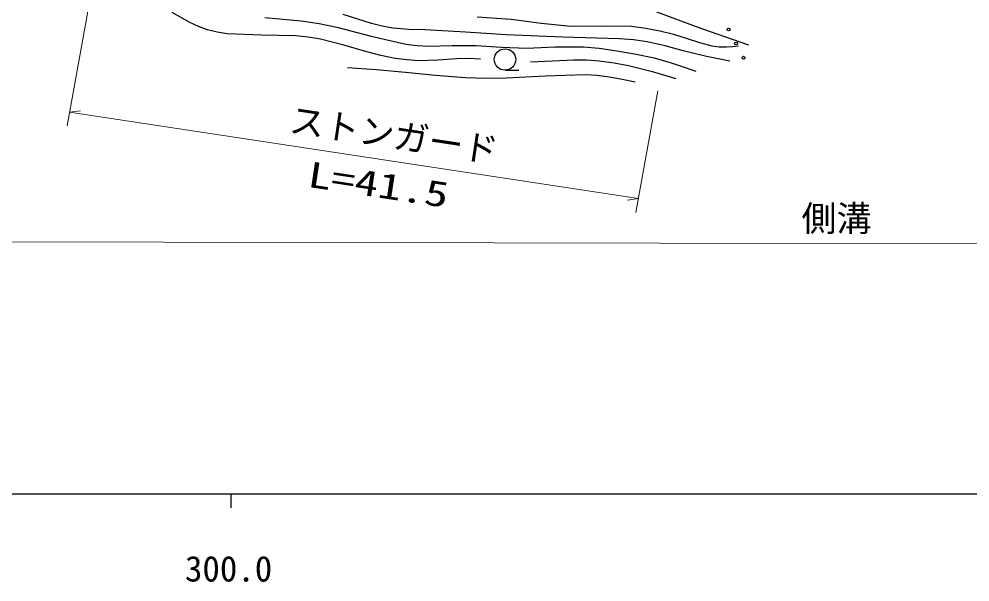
# Model space of a CAD drawing. Units: millimetres, scale not verified. Extents: x 40000 to 680000, y 20000 to 380000.
# Drawn here: x 352872 to 420801, y 198715 to 238916 of the extents above; entities that cross this region are included whole.
import ezdxf
from ezdxf.enums import TextEntityAlignment as Align

# ---------------------------------------------------------------- set-up
doc = ezdxf.new("R2010")
doc.units = ezdxf.units.MM
doc.header["$LTSCALE"] = 1000
for name, color, linetype, lineweight in [('M-BGD', 7, 'Continuous', 25), ('M-BGD-HTXT', 7, 'Continuous', 13), ('M-TTL-BAND', 7, 'Continuous', 25)]:
    doc.layers.add(name, color=color, linetype=linetype, lineweight=lineweight)
doc.styles.add('ＭＳ ゴシック', font='')
doc.styles.get('ＭＳ ゴシック').set_extended_font_data('MS Gothic')

# ---------------------------------------------------------------- blocks, each defined once
blk = doc.blocks.new('BUHIN553')
at = {"color": 7, "linetype": 'Continuous', "lineweight": 25}
blk.add_circle((0, 0), 99.5, dxfattribs=at)
blk = doc.blocks.new('BUHIN792')
at = {"color": 7, "linetype": 'Continuous', "lineweight": 25}
blk.add_line((-579, -500), (71, -1253), dxfattribs=at)
blk.add_circle((0, 0), 765, dxfattribs=at)

msp = doc.modelspace()

# ---------------------------------------------------------------- linework, layer by layer
at = {"layer": 'M-BGD'}
for points in [[(385841, 236051), (385000, 236088), (384154, 236065), (382798, 235973), (381439, 235941), (380589, 235992), (379737, 236104), (378721, 236313), (377716, 236580), (376069, 237058), (374409, 237477), (373526, 237630), (372626, 237724), (370187, 237762), (367744, 237861), (367033, 237974), (366335, 238147), (365697, 238372), (365070, 238658), (363817, 239374)], [(403654, 235895), (401983, 236237), (400314, 236639), (399034, 236992), (397735, 237287), (396758, 237422), (395762, 237498), (391716, 237610), (387677, 237783), (384770, 237989), (381849, 238135), (380706, 238171), (379572, 238266), (378808, 238398), (378044, 238592), (376020, 239235)], [(398279, 239467), (401620, 238246), (404976, 237066)], [(370443, 239035), (373034, 238791), (374304, 238598), (375566, 238345), (378024, 237699), (380492, 237114), (381296, 237016), (382114, 236977), (383819, 237036), (385523, 237035), (387335, 236910), (389151, 236845), (391170, 236919), (393185, 236932), (394306, 236829), (395433, 236665), (396843, 236430), (398247, 236135), (399388, 235814), (400524, 235431), (400872, 235307), (401220, 235182)], [(385597, 239069), (388034, 238906), (390163, 238629), (392294, 238414), (394460, 238438), (396633, 238401), (397649, 238265), (398656, 238069), (399623, 237834), (400593, 237537), (401474, 237243), (402363, 237011), (402881, 236937), (403406, 236924), (403835, 236949), (404277, 236990)], [(399822, 234653), (398133, 235137), (396415, 235566), (395373, 235770), (394322, 235914), (393415, 235978), (392507, 235981), (390968, 235905), (389419, 235826)], [(376336, 235446), (378412, 235318), (380481, 235129), (382616, 234901), (384768, 234732), (386235, 234691), (387702, 234710), (390490, 234858), (393279, 234945), (394162, 234895), (395052, 234784), (395967, 234619), (396890, 234426)]]:
    msp.add_lwpolyline(points, dxfattribs=at)
msp.add_circle((403562, 238172), 99.5, dxfattribs=at)
at = {"layer": 'M-BGD-HTXT'}
for p, q in [((357875, 239975), (356309, 231284)), ((396943, 225105), (398509, 233796)), ((356486, 232268), (357260, 232368)), ((356486, 232268), (397120, 226089)), ((397120, 226089), (396347, 225988)), ((284021, 223138), (511657, 222675))]:
    msp.add_line(p, q, dxfattribs=at)
at = {"layer": 'M-TTL-BAND'}
for p, q in [((40000, 205000), (579000, 205000)), ((368000, 205000), (368000, 204000))]:
    msp.add_line(p, q, dxfattribs=at)

# ---------------------------------------------------------------- block references
at = {"layer": 'M-BGD', "rotation": 49.18191}
for name, p in [('BUHIN792', (387587, 236026)), ('BUHIN553', (404090, 237163)), ('BUHIN553', (404618, 236153))]:
    msp.add_blockref(name, p, dxfattribs=at)

# ---------------------------------------------------------------- texts
at = {"layer": 'M-BGD-HTXT', "style": 'ＭＳ ゴシック'}
msp.add_text('ストンガード', height=1833, rotation=351.4, dxfattribs=at).set_placement((372029, 230306), align=Align.BOTTOM_LEFT)
at = {"layer": 'M-BGD-HTXT', "style": 'ＭＳ ゴシック', "width": 1.35}
msp.add_text('L=41.5', height=1833, rotation=351.4, dxfattribs=at).set_placement((373331, 226399), align=Align.BOTTOM_LEFT)
at = {"layer": 'M-BGD-HTXT', "style": 'ＭＳ ゴシック'}
msp.add_text('側溝', height=1833, dxfattribs=at).set_placement((408766, 223210), align=Align.BOTTOM_LEFT)
at = {"layer": 'M-TTL-BAND', "style": 'ＭＳ ゴシック'}
msp.add_text('300.0', height=1833, dxfattribs=at).set_placement((367844, 198195), align=Align.BOTTOM_CENTER)

doc.saveas('drawing.dxf')
